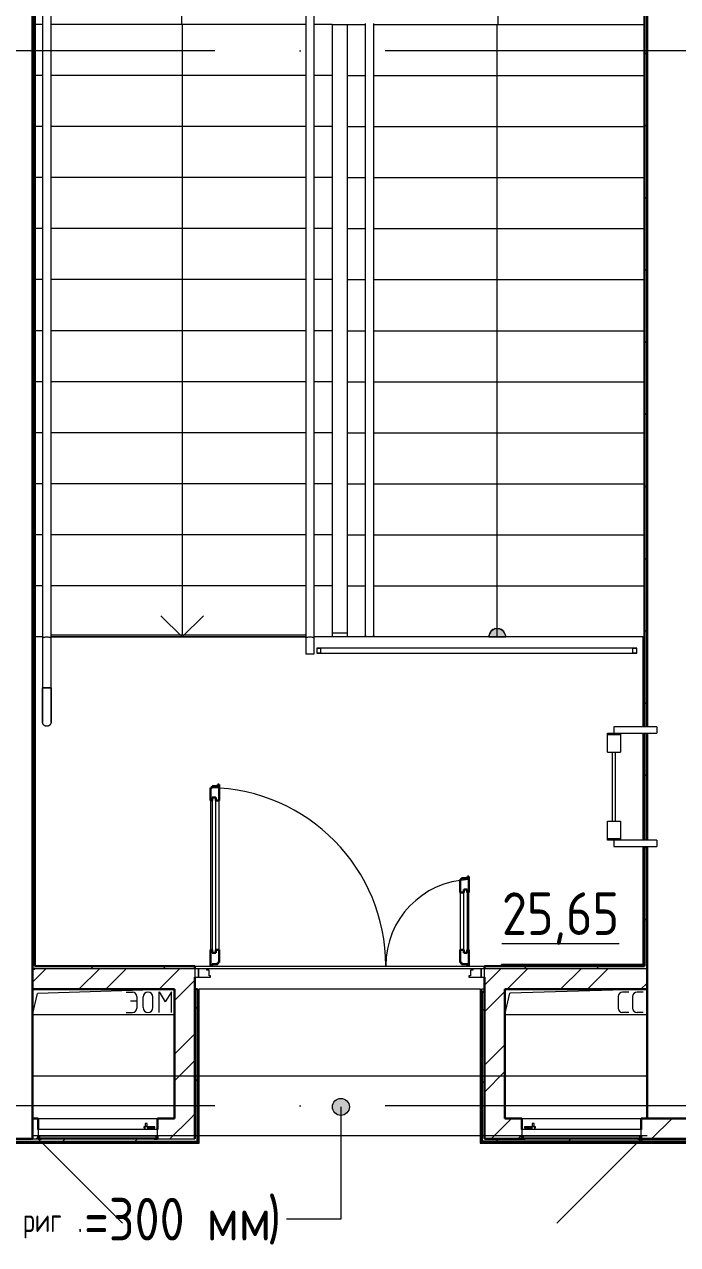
# Model space of a CAD drawing. Header units: millimetres. Extents: x -586848 to 520591, y -385801 to 675781.
# Drawn here: x 287092 to 290927, y 622731 to 629902 of the extents above; entities that cross this region are included whole.
import ezdxf

# ---------------------------------------------------------------- set-up
doc = ezdxf.new("R2010")
doc.units = ezdxf.units.MM
doc.linetypes.add('ADSK_Линия сетки', pattern=[25, 20, -2.5, 0, -2.5])
doc.linetypes.add('ADSK_Сверху', pattern=[450, 300, -150])
for name, color, linetype, lineweight in [('Аннотация', 7, 'Continuous', 18), ('Двери', 252, 'Continuous', 9), ('Лестницы', 252, 'Continuous', 9), ('Линии', 7, 'Continuous', 9), ('Марки помещений', 252, 'Continuous', 20), ('Оборудование', 8, 'Continuous', 18), ('Ограждение', 252, 'Continuous', 9), ('Оси', 252, 'Continuous', 9), ('Перекрытие', 252, 'Continuous', 18), ('Стены внутренние', 7, 'Continuous', 18), ('Стены наружные', 7, 'Continuous', 18), ('Стены штриховка', 7, 'Continuous', 9), ('Стрелки вверх', 7, 'Continuous', 18)]:
    doc.layers.add(name, color=color, linetype=linetype, lineweight=lineweight)
doc.layers.add('Двери открывание', color=7, linetype='Continuous', lineweight=9, true_color=0xc0c0c0)
doc.styles.add('GOST Common_2', font='', dxfattribs={"width": 0.9, "height": 250})
doc.styles.add('GOST Common_3', font='', dxfattribs={"height": 3.5})
doc.styles.get('GOST Common_2').set_extended_font_data('GOST type B')
doc.styles.get('GOST Common_3').set_extended_font_data('GOST 2.304 type A')

# ---------------------------------------------------------------- blocks, each defined once
blk = doc.blocks.new('3 этаж')
at = {"layer": 'Аннотация', "lineweight": 9, "true_color": 0x636466}
h = blk.add_hatch(color=251, dxfattribs=at)
edge = h.paths.add_edge_path()
edge.add_arc((289752.6, -9170.2), 50, 0, 360)
at = {"layer": 'Стрелки вверх', "true_color": 0x636466}
h = blk.add_hatch(color=251, dxfattribs=at)
edge = h.paths.add_edge_path()
edge.add_arc((290670.8, -6408.4), 50, 359.83086, 540.16914)
edge.add_line((290620.8, -6408.6), (290670.8, -6408.4))
edge.add_line((290670.8, -6408.4), (290720.8, -6408.6))
blk.add_hatch(color=251, dxfattribs=at).paths.add_polyline_path([(290719.2, -6408.4), (290720.3, -6401.3), (290708.6, -6375.7), (290684.9, -6360.5), (290656.7, -6360.5), (290633, -6375.7), (290621.3, -6401.3), (290622.3, -6408.4)])
at = {"color": 251, "lineweight": 18, "true_color": 0x636466}
for p, q in [((287940.8, -8628.4), (287970.4, -8503.4)), ((288775.8, -8478.4), (287970.4, -8503.4)), ((288491.8, -8495.7), (288528.3, -8495.7)), ((288554.4, -8521.8), (288554.4, -8589.6)), ((288590.9, -8587), (288590.9, -8524.4)), ((288648.3, -8587), (288648.3, -8524.4)), ((288684.8, -8493.1), (288721.3, -8553.1)), ((288684.8, -8615.7), (288684.8, -8493.1)), ((288757.9, -8493.1), (288721.3, -8553.1)), ((288757.9, -8615.7), (288757.9, -8493.1)), ((290715.8, -8628.4), (290744.7, -8501.3)), ((291550.8, -8478.4), (290744.7, -8501.3)), ((291380.7, -8521.8), (291380.7, -8589.6)), ((291443.3, -8495.7), (291406.8, -8495.7)), ((291465.7, -8521.8), (291465.7, -8589.6)), ((291528.3, -8495.7), (291491.8, -8495.7)), ((288517.9, -8547.9), (288554.4, -8547.9)), ((288775.8, -8628.4), (287940.8, -8628.4)), ((288491.8, -8615.7), (288528.3, -8615.7)), ((291550.8, -8628.4), (290715.8, -8628.4)), ((291443.3, -8615.7), (291406.8, -8615.7)), ((291528.3, -8615.7), (291491.8, -8615.7))]:
    blk.add_line(p, q, dxfattribs=at)
for centre, radius, start, end in [((288528.3, -8521.8), 26.1, 0, 90), ((288619.6, -8524.4), 28.7, 0, 180), ((291406.8, -8521.8), 26.1, 90, 180), ((291491.8, -8521.8), 26.1, 90, 180), ((288528.3, -8589.6), 26.1, 270, 0), ((288619.6, -8587), 28.7, 180, 0), ((291406.8, -8589.6), 26.1, 180, 270), ((291491.8, -8589.6), 26.1, 180, 270)]:
    blk.add_arc(centre, radius, start, end, dxfattribs=at)
at = {"layer": 'Аннотация', "color": 251, "lineweight": 9, "true_color": 0x636466}
for p, q in [((289752.6, -9170.2), (289752.6, -9830.1)), ((289439.8, -9830.1), (289433.5, -9830.1)), ((289752.6, -9830.1), (289439.8, -9830.1))]:
    blk.add_line(p, q, dxfattribs=at)
blk.add_circle((289752.6, -9170.2), 50, dxfattribs=at)
at = {"layer": 'Двери', "color": 251, "lineweight": 30, "true_color": 0x636466}
for p, q in [((288995.8, -7294.4), (288987.8, -7294.4)), ((288987.8, -7294.4), (288987.8, -7370.4)), ((289029.8, -7285.4), (288995.8, -7285.4)), ((288995.8, -7285.4), (288995.8, -7294.4)), ((289037.8, -7276.4), (289029.8, -7276.4)), ((289029.8, -7276.4), (289029.8, -7285.4)), ((289037.8, -7370.4), (289037.8, -7276.4)), ((288996.8, -7370.4), (288987.8, -7370.4)), ((288996.8, -7352.4), (288996.8, -7370.4)), ((289017.8, -7352.4), (288996.8, -7352.4)), ((289017.8, -7370.4), (289017.8, -7352.4)), ((289037.8, -7370.4), (289017.8, -7370.4)), ((290461.8, -7834.4), (290453.8, -7834.4)), ((290453.8, -7834.4), (290453.8, -7910.4)), ((290495.8, -7825.4), (290461.8, -7825.4)), ((290461.8, -7825.4), (290461.8, -7834.4)), ((290503.8, -7816.4), (290495.8, -7816.4)), ((290495.8, -7816.4), (290495.8, -7825.4)), ((290503.8, -7910.4), (290503.8, -7816.4)), ((290453.8, -7910.4), (290473.8, -7910.4)), ((290473.8, -7910.4), (290473.8, -7892.4)), ((290473.8, -7892.4), (290494.8, -7892.4)), ((290494.8, -7892.4), (290494.8, -7910.4)), ((290494.8, -7910.4), (290503.8, -7910.4)), ((288987.8, -8246.4), (288987.8, -8340.4)), ((288996.8, -8246.4), (288987.8, -8246.4)), ((288996.8, -8264.4), (288996.8, -8246.4)), ((289017.8, -8246.4), (289017.8, -8264.4)), ((289037.8, -8246.4), (289017.8, -8246.4)), ((289037.8, -8322.4), (289037.8, -8246.4)), ((290453.8, -8246.4), (290453.8, -8322.4)), ((290453.8, -8246.4), (290473.8, -8246.4)), ((290473.8, -8246.4), (290473.8, -8264.4)), ((290494.8, -8246.4), (290503.8, -8246.4)), ((290494.8, -8264.4), (290494.8, -8246.4)), ((290503.8, -8340.4), (290503.8, -8246.4)), ((289017.8, -8264.4), (288996.8, -8264.4)), ((290473.8, -8264.4), (290494.8, -8264.4)), ((288987.8, -8340.4), (288995.8, -8340.4)), ((288995.8, -8340.4), (288995.8, -8331.4)), ((288995.8, -8331.4), (289029.8, -8331.4)), ((289029.8, -8331.4), (289029.8, -8322.4)), ((289029.8, -8322.4), (289037.8, -8322.4)), ((290453.8, -8322.4), (290461.8, -8322.4)), ((290461.8, -8322.4), (290461.8, -8331.4)), ((290461.8, -8331.4), (290495.8, -8331.4)), ((290495.8, -8331.4), (290495.8, -8340.4)), ((290495.8, -8340.4), (290503.8, -8340.4))]:
    blk.add_line(p, q, dxfattribs=at)
at = {"layer": 'Двери', "color": 251, "true_color": 0x636466}
for p, q in [((288987.8, -7370.4), (288987.8, -8246.4)), ((288996.8, -7352.4), (288996.8, -8264.4)), ((289017.8, -7352.4), (288996.8, -7352.4)), ((289017.8, -8264.4), (289017.8, -7352.4)), ((289037.8, -8246.4), (289037.8, -7370.4)), ((290453.8, -7910.4), (290453.8, -8246.4)), ((290473.8, -8264.4), (290473.8, -7892.4)), ((290473.8, -7892.4), (290494.8, -7892.4)), ((290494.8, -7892.4), (290494.8, -8264.4)), ((290503.8, -8246.4), (290503.8, -7910.4)), ((288996.8, -8264.4), (289017.8, -8264.4)), ((290494.8, -8264.4), (290473.8, -8264.4)), ((288895.8, -8358.4), (288895.8, -8408.4)), ((288915.8, -8358.4), (288895.8, -8358.4)), ((288915.8, -8408.4), (288915.8, -8358.4)), ((288964.8, -8358.4), (288915.8, -8358.4)), ((288915.8, -8358.4), (288915.8, -8408.4)), ((288964.8, -8366.4), (288964.8, -8358.4)), ((288978.8, -8366.4), (288964.8, -8366.4)), ((288978.8, -8400.4), (288978.8, -8366.4)), ((290526.8, -8366.4), (290512.8, -8366.4)), ((290512.8, -8366.4), (290512.8, -8400.4)), ((290526.8, -8358.4), (290526.8, -8366.4)), ((290575.8, -8358.4), (290526.8, -8358.4)), ((290595.8, -8358.4), (290575.8, -8358.4)), ((290575.8, -8358.4), (290575.8, -8408.4)), ((290575.8, -8408.4), (290575.8, -8358.4)), ((290595.8, -8408.4), (290595.8, -8358.4)), ((288895.8, -8408.4), (288915.8, -8408.4)), ((288915.8, -8408.4), (288987.8, -8408.4)), ((288987.8, -8400.4), (288978.8, -8400.4)), ((288987.8, -8408.4), (288987.8, -8400.4)), ((290512.8, -8400.4), (290503.8, -8400.4)), ((290503.8, -8400.4), (290503.8, -8408.4)), ((290503.8, -8408.4), (290575.8, -8408.4)), ((290575.8, -8408.4), (290595.8, -8408.4))]:
    blk.add_line(p, q, dxfattribs=at)
at = {"layer": 'Двери открывание', "color": 251, "true_color": 0x636466}
for centre, radius, start, end in [((288969.8, -8340.4), 1046, 0, 89.01398), ((290521.8, -8340.4), 506, 92.03862, 180)]:
    blk.add_arc(centre, radius, start, end, dxfattribs=at)
at = {"layer": 'Лестницы', "color": 251, "true_color": 0x636466}
for p, q in [((288000.8, -2808.4), (287955.8, -2808.4)), ((288000.8, -2808.4), (287955.8, -2808.4)), ((289545.8, -2808.4), (288050.8, -2808.4)), ((289545.8, -2808.4), (288050.8, -2808.4)), ((289700.8, -2808.4), (289595.8, -2808.4)), ((289700.8, -2808.4), (289595.8, -2808.4)), ((289700.8, -2808.4), (289790.8, -2808.4)), ((289700.8, -2808.4), (289700.8, -3108.4)), ((289790.8, -2808.4), (289895.8, -2808.4)), ((289790.8, -3108.4), (289790.8, -2808.4)), ((289790.8, -2808.4), (289895.8, -2808.4)), ((289945.8, -2808.4), (291535.8, -2808.4)), ((289945.8, -2808.4), (291535.8, -2808.4)), ((288000.8, -3108.4), (287955.8, -3108.4)), ((288000.8, -3108.4), (287955.8, -3108.4)), ((289545.8, -3108.4), (288050.8, -3108.4)), ((289545.8, -3108.4), (288050.8, -3108.4)), ((289700.8, -3108.4), (289595.8, -3108.4)), ((289700.8, -3108.4), (289595.8, -3108.4)), ((289700.8, -3108.4), (289700.8, -3408.4)), ((289790.8, -3408.4), (289790.8, -3108.4)), ((289790.8, -3108.4), (289895.9, -3108.4)), ((289790.8, -3108.4), (289895.9, -3108.4)), ((289945.7, -3108.4), (291535.8, -3108.4)), ((289945.7, -3108.4), (291535.8, -3108.4)), ((288000.8, -3408.4), (287955.8, -3408.4)), ((288000.8, -3408.4), (287955.8, -3408.4)), ((289545.8, -3408.4), (288050.8, -3408.4)), ((289545.8, -3408.4), (288050.8, -3408.4)), ((289700.8, -3408.4), (289595.8, -3408.4)), ((289700.8, -3408.4), (289595.8, -3408.4)), ((289700.8, -3408.4), (289700.8, -3708.4)), ((289790.8, -3708.4), (289790.8, -3408.4)), ((289790.8, -3408.4), (289895.9, -3408.4)), ((289790.8, -3408.4), (289895.9, -3408.4)), ((289945.6, -3408.4), (291535.8, -3408.4)), ((289945.6, -3408.4), (291535.8, -3408.4)), ((288000.8, -3708.4), (287955.8, -3708.4)), ((288000.8, -3708.4), (287955.8, -3708.4)), ((289545.8, -3708.4), (288050.8, -3708.4)), ((289545.8, -3708.4), (288050.8, -3708.4)), ((289700.8, -3708.4), (289595.8, -3708.4)), ((289700.8, -3708.4), (289595.8, -3708.4)), ((289700.8, -3708.4), (289700.8, -4008.4)), ((289790.8, -4008.4), (289790.8, -3708.4)), ((289790.8, -3708.4), (289896, -3708.4)), ((289790.8, -3708.4), (289896, -3708.4)), ((289945.6, -3708.4), (291535.8, -3708.4)), ((289945.6, -3708.4), (291535.8, -3708.4)), ((288000.8, -4008.4), (287955.8, -4008.4)), ((288000.8, -4008.4), (287955.8, -4008.4)), ((289545.8, -4008.4), (288050.8, -4008.4)), ((289545.8, -4008.4), (288050.8, -4008.4)), ((289700.8, -4008.4), (289595.8, -4008.4)), ((289700.8, -4008.4), (289595.8, -4008.4)), ((289700.8, -4008.4), (289700.8, -4308.4)), ((289790.8, -4308.4), (289790.8, -4008.4)), ((289790.8, -4008.4), (289895.8, -4008.4)), ((289790.8, -4008.4), (289895.8, -4008.4)), ((289945.8, -4008.4), (291535.8, -4008.4)), ((289945.8, -4008.4), (291535.8, -4008.4)), ((288000.8, -4308.4), (287955.8, -4308.4)), ((288000.8, -4308.4), (287955.8, -4308.4)), ((289545.8, -4308.4), (288050.8, -4308.4)), ((289545.8, -4308.4), (288050.8, -4308.4)), ((289700.8, -4308.4), (289595.8, -4308.4)), ((289700.8, -4308.4), (289595.8, -4308.4)), ((289700.8, -4308.4), (289700.8, -4608.4)), ((289790.8, -4608.4), (289790.8, -4308.4)), ((289790.8, -4308.4), (289895.8, -4308.4)), ((289790.8, -4308.4), (289895.8, -4308.4)), ((289945.8, -4308.4), (291535.8, -4308.4)), ((289945.8, -4308.4), (291535.8, -4308.4)), ((288000.8, -4608.4), (287955.8, -4608.4)), ((288000.8, -4608.4), (287955.8, -4608.4)), ((289545.8, -4608.4), (288050.8, -4608.4)), ((289545.8, -4608.4), (288050.8, -4608.4)), ((289700.8, -4608.4), (289595.8, -4608.4)), ((289700.8, -4608.4), (289595.8, -4608.4)), ((289700.8, -4608.4), (289700.8, -4908.4)), ((289790.8, -4908.4), (289790.8, -4608.4)), ((289790.8, -4608.4), (289895.8, -4608.4)), ((289790.8, -4608.4), (289895.8, -4608.4)), ((289945.8, -4608.4), (291535.8, -4608.4)), ((289945.8, -4608.4), (291535.8, -4608.4)), ((288000.8, -4908.4), (287955.8, -4908.4)), ((288000.8, -4908.4), (287955.8, -4908.4)), ((289545.8, -4908.4), (288050.8, -4908.4)), ((289545.8, -4908.4), (288050.8, -4908.4)), ((289700.8, -4908.4), (289595.8, -4908.4)), ((289700.8, -4908.4), (289595.8, -4908.4)), ((289700.8, -4908.4), (289700.8, -5208.4)), ((289790.8, -5208.4), (289790.8, -4908.4)), ((289790.8, -4908.4), (289895.8, -4908.4)), ((289790.8, -4908.4), (289895.8, -4908.4)), ((289945.8, -4908.4), (291535.8, -4908.4)), ((289945.8, -4908.4), (291535.8, -4908.4)), ((288000.8, -5208.4), (287955.8, -5208.4)), ((288000.8, -5208.4), (287955.8, -5208.4)), ((289545.8, -5208.4), (288050.8, -5208.4)), ((289545.8, -5208.4), (288050.8, -5208.4)), ((289700.8, -5208.4), (289595.8, -5208.4)), ((289700.8, -5208.4), (289595.8, -5208.4)), ((289700.8, -5208.4), (289700.8, -5508.4)), ((289790.8, -5508.4), (289790.8, -5208.4)), ((289790.8, -5208.4), (289895.8, -5208.4)), ((289790.8, -5208.4), (289895.8, -5208.4)), ((289945.8, -5208.4), (291535.8, -5208.4)), ((289945.8, -5208.4), (291535.8, -5208.4)), ((288001, -5508.4), (287955.8, -5508.4)), ((288001, -5508.4), (287955.8, -5508.4)), ((289545.8, -5508.4), (288050.6, -5508.4)), ((289545.8, -5508.4), (288050.6, -5508.4)), ((289700.8, -5508.4), (289595.8, -5508.4)), ((289700.8, -5508.4), (289595.8, -5508.4)), ((289700.8, -5508.4), (289700.8, -5808.4)), ((289790.8, -5808.4), (289790.8, -5508.4)), ((289790.8, -5508.4), (289895.8, -5508.4)), ((289790.8, -5508.4), (289895.8, -5508.4)), ((289945.8, -5508.4), (291535.8, -5508.4)), ((289945.8, -5508.4), (291535.8, -5508.4)), ((288000.9, -5808.4), (287955.8, -5808.4)), ((288000.9, -5808.4), (287955.8, -5808.4)), ((289545.8, -5808.4), (288050.6, -5808.4)), ((289545.8, -5808.4), (288050.6, -5808.4)), ((289700.8, -5808.4), (289595.8, -5808.4)), ((289700.8, -5808.4), (289595.8, -5808.4)), ((289700.8, -5808.4), (289700.8, -6108.4)), ((289790.8, -6108.4), (289790.8, -5808.4)), ((289790.8, -5808.4), (289895.8, -5808.4)), ((289790.8, -5808.4), (289895.8, -5808.4)), ((289945.8, -5808.4), (291535.8, -5808.4)), ((289945.8, -5808.4), (291535.8, -5808.4)), ((288000.8, -6108.4), (287955.8, -6108.4)), ((288000.8, -6108.4), (287955.8, -6108.4)), ((289545.8, -6108.4), (288050.7, -6108.4)), ((289545.8, -6108.4), (288050.7, -6108.4)), ((289700.8, -6108.4), (289595.8, -6108.4)), ((289700.8, -6108.4), (289595.8, -6108.4)), ((289700.8, -6108.4), (289700.8, -6408.4)), ((289790.8, -6408.4), (289790.8, -6108.4)), ((289790.8, -6108.4), (289895.8, -6108.4)), ((289790.8, -6108.4), (289895.8, -6108.4)), ((289945.8, -6108.4), (291535.8, -6108.4)), ((289945.8, -6108.4), (291535.8, -6108.4)), ((288000.6, -6408.4), (287955.8, -6408.4)), ((288000.6, -6408.4), (287955.8, -6408.4)), ((289545.8, -6408.4), (288050.8, -6408.4)), ((289545.8, -6408.4), (288050.8, -6408.4)), ((289700.8, -6408.4), (289595.8, -6408.4)), ((289700.8, -6408.4), (289595.8, -6408.4)), ((291525.8, -6408.4), (289700.8, -6408.4))]:
    blk.add_line(p, q, dxfattribs=at)
at = {"layer": 'Линии', "color": 251, "linetype": 'ADSK_Сверху', "ltscale": 200, "true_color": 0x636466}
for p, q in [((287940.8, -8988.4), (291550.8, -8988.4)), ((287940.8, -9338.4), (291550.8, -9338.4))]:
    blk.add_line(p, q, dxfattribs=at)
at = {"layer": 'Оборудование', "color": 251, "true_color": 0x636466}
for p, q in [((291608.5, -6936.2), (291355.8, -6936.2)), ((291355.8, -6936.2), (291355.8, -6974.3)), ((291608.5, -6936.2), (291608.5, -6974.3)), ((291317.7, -6984.3), (291317.7, -6974.3)), ((291317.7, -6974.3), (291393.9, -6974.3)), ((291317.7, -7085.9), (291317.7, -6984.3)), ((291393.9, -6984.3), (291317.7, -6984.3)), ((291393.9, -6974.3), (291608.5, -6974.3)), ((291393.9, -6974.3), (291393.9, -6984.3)), ((291393.9, -6984.3), (291393.9, -7085.9)), ((291317.7, -7085.9), (291393.9, -7085.9)), ((291345.8, -7085.9), (291345.8, -7490.9)), ((291365.8, -7490.9), (291365.8, -7085.9)), ((291317.7, -7592.5), (291317.7, -7490.9)), ((291317.7, -7490.9), (291393.9, -7490.9)), ((291393.9, -7490.9), (291393.9, -7592.5)), ((291317.7, -7602.5), (291317.7, -7592.5)), ((291317.7, -7592.5), (291393.9, -7592.5)), ((291393.9, -7592.5), (291393.9, -7602.5)), ((291393.9, -7602.5), (291317.7, -7602.5)), ((291355.8, -7602.5), (291355.8, -7640.6)), ((291355.8, -7640.6), (291608.5, -7640.6)), ((291608.5, -7602.5), (291393.9, -7602.5)), ((291608.5, -7602.5), (291608.5, -7640.6)), ((287975.8, -9303.4), (287975.8, -9339.8)), ((288675.8, -9303.4), (287975.8, -9303.4)), ((288604.5, -9288.1), (288596.2, -9288.1)), ((288596.2, -9288.1), (288596.2, -9293.1)), ((288596.2, -9293.1), (288604.5, -9293.1)), ((288599.6, -9287.5), (288599.6, -9303.4)), ((288618.9, -9287.5), (288599.6, -9287.5)), ((288603.2, -9285.6), (288601.2, -9287.5)), ((288603.2, -9268.1), (288603.2, -9285.6)), ((288615.4, -9268.1), (288603.2, -9268.1)), ((288615.4, -9285.6), (288603.2, -9285.6)), ((288659.9, -9288.1), (288614.1, -9288.1)), ((288614.1, -9293.1), (288659.9, -9293.1)), ((288615.4, -9285.6), (288615.4, -9268.1)), ((288617.3, -9287.5), (288615.4, -9285.6)), ((288618.9, -9303.4), (288618.9, -9287.5)), ((288659.9, -9293.1), (288659.9, -9288.1)), ((288675.8, -9339.8), (288675.8, -9303.4)), ((290815.8, -9303.4), (290815.8, -9339.8)), ((291515.8, -9303.4), (290815.8, -9303.4)), ((290831.6, -9288.1), (290831.6, -9293.1)), ((290877.5, -9288.1), (290831.6, -9288.1)), ((290831.6, -9293.1), (290877.5, -9293.1)), ((290872.6, -9287.5), (290872.6, -9303.4)), ((290891.9, -9287.5), (290872.6, -9287.5)), ((290876.2, -9285.6), (290874.2, -9287.5)), ((290876.2, -9268.1), (290876.2, -9285.6)), ((290888.4, -9268.1), (290876.2, -9268.1)), ((290888.4, -9285.6), (290876.2, -9285.6)), ((290895.4, -9288.1), (290887.1, -9288.1)), ((290887.1, -9293.1), (290895.4, -9293.1)), ((290888.4, -9285.6), (290888.4, -9268.1)), ((290890.3, -9287.5), (290888.4, -9285.6)), ((290891.9, -9303.4), (290891.9, -9287.5)), ((290895.4, -9293.1), (290895.4, -9288.1)), ((291515.8, -9339.8), (291515.8, -9303.4)), ((287975.8, -9358.4), (288470.8, -9853.4)), ((287976.7, -9340.7), (288674.9, -9340.7)), ((287982.8, -9340.7), (287982.8, -9350.5)), ((287983.7, -9351.4), (288667.8, -9351.4)), ((287994.8, -9353), (287994.8, -9358.4)), ((287994.8, -9358.4), (288656.8, -9358.4)), ((288656.8, -9358.4), (288656.8, -9353)), ((288668.8, -9350.5), (288668.8, -9340.7)), ((290816.7, -9340.7), (291514.9, -9340.7)), ((290822.8, -9340.7), (290822.8, -9350.5)), ((290823.7, -9351.4), (291507.8, -9351.4)), ((290834.8, -9353), (290834.8, -9358.4)), ((290834.8, -9358.4), (291496.8, -9358.4)), ((291515.8, -9358.4), (291020.8, -9853.4)), ((291496.8, -9358.4), (291496.8, -9353)), ((291508.8, -9350.5), (291508.8, -9340.7))]:
    blk.add_line(p, q, dxfattribs=at)
for points, knots in [([(287975.8, -9339.8), (287975.8, -9339.9), (287975.8, -9340.1), (287975.9, -9340.3), (287976, -9340.5), (287976.2, -9340.6), (287976.3, -9340.7), (287976.5, -9340.7), (287976.6, -9340.7), (287976.7, -9340.7)], [-1, -1, -1, -1, -0.833333, -0.666667, -0.5, -0.333333, -0.25, -0.166667, 0, 0, 0, 0]), ([(287982.8, -9350.5), (287982.8, -9350.6), (287982.8, -9350.7), (287982.9, -9351), (287983, -9351.1), (287983.1, -9351.2), (287983.3, -9351.3), (287983.4, -9351.4), (287983.5, -9351.4), (287983.7, -9351.4), (287983.7, -9351.4)], [-1, -1, -1, -1, -0.833333, -0.666667, -0.541667, -0.416667, -0.333333, -0.25, -0.166667, 0, 0, 0, 0]), ([(287993.2, -9351.4), (287993.4, -9351.4), (287993.6, -9351.5), (287993.8, -9351.6), (287994, -9351.6), (287994.2, -9351.8), (287994.3, -9351.9), (287994.5, -9352), (287994.6, -9352.2), (287994.7, -9352.4), (287994.8, -9352.6), (287994.8, -9352.8), (287994.8, -9353)], [-1, -1, -1, -1, -0.833333, -0.75, -0.666667, -0.583333, -0.5, -0.416667, -0.333333, -0.25, -0.166667, 0, 0, 0, 0]), ([(288656.8, -9353), (288656.8, -9352.8), (288656.8, -9352.6), (288656.9, -9352.4), (288657, -9352.2), (288657.1, -9352), (288657.2, -9351.9), (288657.4, -9351.8), (288657.5, -9351.6), (288657.7, -9351.6), (288658, -9351.5), (288658.2, -9351.4), (288658.3, -9351.4)], [0, 0, 0, 0, 0.166667, 0.25, 0.333333, 0.416667, 0.5, 0.583333, 0.666667, 0.75, 0.833333, 1, 1, 1, 1]), ([(288667.8, -9351.4), (288667.9, -9351.4), (288668, -9351.4), (288668.2, -9351.4), (288668.3, -9351.3), (288668.4, -9351.2), (288668.5, -9351.1), (288668.7, -9351), (288668.8, -9350.7), (288668.8, -9350.6), (288668.8, -9350.5)], [0, 0, 0, 0, 0.166667, 0.25, 0.333333, 0.416667, 0.541667, 0.666667, 0.833333, 1, 1, 1, 1]), ([(288674.9, -9340.7), (288674.9, -9340.7), (288675.1, -9340.7), (288675.2, -9340.7), (288675.4, -9340.6), (288675.5, -9340.5), (288675.7, -9340.3), (288675.8, -9340.1), (288675.8, -9339.9), (288675.8, -9339.8)], [0, 0, 0, 0, 0.166667, 0.25, 0.333333, 0.5, 0.666667, 0.833333, 1, 1, 1, 1]), ([(290815.8, -9339.8), (290815.8, -9339.9), (290815.8, -9340.1), (290815.9, -9340.3), (290816, -9340.4), (290816.1, -9340.6), (290816.3, -9340.7), (290816.5, -9340.7), (290816.6, -9340.7), (290816.7, -9340.7)], [0, 0, 0, 0, 0.166667, 0.333333, 0.458333, 0.583333, 0.708333, 0.833333, 1, 1, 1, 1]), ([(290822.8, -9350.5), (290822.8, -9350.6), (290822.8, -9350.7), (290822.9, -9351), (290823, -9351.1), (290823.1, -9351.2), (290823.3, -9351.3), (290823.4, -9351.4), (290823.5, -9351.4), (290823.6, -9351.4), (290823.7, -9351.4)], [0, 0, 0, 0, 0.166667, 0.333333, 0.458333, 0.583333, 0.666667, 0.75, 0.833333, 1, 1, 1, 1]), ([(290833.2, -9351.4), (290833.4, -9351.4), (290833.6, -9351.5), (290833.8, -9351.6), (290834, -9351.6), (290834.2, -9351.8), (290834.3, -9351.9), (290834.5, -9352), (290834.6, -9352.2), (290834.7, -9352.4), (290834.8, -9352.6), (290834.8, -9352.8), (290834.8, -9353)], [0, 0, 0, 0, 0.166667, 0.25, 0.333333, 0.416667, 0.5, 0.583333, 0.666667, 0.75, 0.833333, 1, 1, 1, 1]), ([(291496.8, -9353), (291496.8, -9352.8), (291496.8, -9352.6), (291496.9, -9352.4), (291497, -9352.2), (291497.1, -9352), (291497.2, -9351.9), (291497.4, -9351.8), (291497.5, -9351.6), (291497.7, -9351.6), (291498, -9351.5), (291498.2, -9351.4), (291498.3, -9351.4)], [-1, -1, -1, -1, -0.833333, -0.75, -0.666667, -0.583333, -0.5, -0.416667, -0.333333, -0.25, -0.166667, 0, 0, 0, 0]), ([(291507.8, -9351.4), (291507.9, -9351.4), (291508, -9351.4), (291508.2, -9351.4), (291508.3, -9351.3), (291508.4, -9351.2), (291508.5, -9351.1), (291508.7, -9351), (291508.8, -9350.7), (291508.8, -9350.6), (291508.8, -9350.5)], [-1, -1, -1, -1, -0.833333, -0.75, -0.666667, -0.583333, -0.458333, -0.333333, -0.166667, 0, 0, 0, 0]), ([(291514.9, -9340.7), (291514.9, -9340.7), (291515.1, -9340.7), (291515.3, -9340.7), (291515.4, -9340.6), (291515.6, -9340.4), (291515.7, -9340.3), (291515.8, -9340.1), (291515.8, -9339.9), (291515.8, -9339.8)], [-1, -1, -1, -1, -0.833333, -0.75, -0.583333, -0.458333, -0.333333, -0.166667, 0, 0, 0, 0])]:
    blk.add_open_spline(points, degree=3, knots=knots, dxfattribs=at)
at = {"layer": 'Ограждение', "color": 251, "true_color": 0x636466}
for p, q in [((288000.8, -2514.3), (288000.8, -6414.3)), ((288050.8, -6414.3), (288050.8, -2514.3)), ((289545.8, -2688.4), (289545.8, -6414.3)), ((289595.8, -6414.3), (289595.8, -2688.4)), ((289895.8, -2802.5), (289895.8, -6402.5)), ((289945.8, -6402.5), (289945.8, -2802.5)), ((288000.8, -6414.3), (288000.8, -6708.4)), ((288050.8, -6708.4), (288050.8, -6414.3)), ((289545.8, -6414.3), (289545.8, -6508.4)), ((289595.8, -6508.4), (289595.8, -6414.3)), ((289700.8, -6383.4), (289790.8, -6383.4)), ((289895.8, -6402.5), (289895.8, -6408.4)), ((289945.8, -6408.4), (289945.8, -6402.5)), ((291525.8, -6408.4), (291535.8, -6408.4)), ((291525.8, -6408.4), (291525.8, -6936.4)), ((289545.8, -6508.4), (289595.8, -6508.4)), ((291490.8, -6473.4), (289610.8, -6473.4)), ((289610.8, -6473.4), (289610.8, -6475.5)), ((289610.8, -6501.4), (289610.8, -6503.4)), ((289610.8, -6503.4), (291490.8, -6503.4)), ((291490.8, -6475.5), (291490.8, -6473.4)), ((291490.8, -6503.4), (291490.8, -6501.4)), ((288000.8, -6708.4), (288050.8, -6708.4)), ((288000.8, -6708.4), (288000.8, -6716.4)), ((288000.8, -6710.6), (288000.8, -6708.4)), ((288025.8, -6708.4), (288000.8, -6708.4)), ((288000.8, -6718.6), (288000.8, -6710.6)), ((288000.8, -6716.4), (288000.8, -6724.4)), ((288000.8, -6726.6), (288000.8, -6718.6)), ((288000.8, -6724.4), (288000.8, -6732.4)), ((288000.8, -6734.5), (288000.8, -6726.6)), ((288000.8, -6732.4), (288000.8, -6740.3)), ((288000.8, -6742.4), (288000.8, -6734.5)), ((288000.8, -6740.3), (288000.8, -6748.2)), ((288050.8, -6708.4), (288025.8, -6708.4)), ((288050.8, -6708.4), (288050.8, -6716.4)), ((288050.8, -6710.6), (288050.8, -6708.4)), ((288050.8, -6718.6), (288050.8, -6710.6)), ((288050.8, -6716.4), (288050.8, -6724.4)), ((288050.8, -6726.6), (288050.8, -6718.6)), ((288050.8, -6724.4), (288050.8, -6732.4)), ((288050.8, -6734.5), (288050.8, -6726.6)), ((288050.8, -6732.4), (288050.8, -6740.3)), ((288050.8, -6742.4), (288050.8, -6734.5)), ((288050.8, -6740.3), (288050.8, -6748.2)), ((288000.8, -6750.3), (288000.8, -6742.4)), ((288000.8, -6748.2), (288000.8, -6756)), ((288000.8, -6758.1), (288000.8, -6750.3)), ((288000.8, -6756), (288000.8, -6763.7)), ((288000.8, -6765.8), (288000.8, -6758.1)), ((288000.8, -6763.7), (288000.8, -6771.4)), ((288000.8, -6773.4), (288000.8, -6765.8)), ((288000.8, -6771.4), (288000.8, -6778.9)), ((288000.8, -6780.9), (288000.8, -6773.4)), ((288000.8, -6778.9), (288000.8, -6786.3)), ((288000.8, -6788.3), (288000.8, -6780.9)), ((288000.8, -6786.3), (288000.8, -6793.6)), ((288000.8, -6795.6), (288000.8, -6788.3)), ((288000.8, -6793.6), (288000.8, -6800.8)), ((288000.8, -6802.7), (288000.8, -6795.6)), ((288000.8, -6800.8), (288000.8, -6807.8)), ((288000.8, -6809.7), (288000.8, -6802.7)), ((288000.8, -6807.8), (288000.8, -6814.7)), ((288000.8, -6816.5), (288000.8, -6809.7)), ((288050.8, -6750.3), (288050.8, -6742.4)), ((288050.8, -6748.2), (288050.8, -6756)), ((288050.8, -6758.1), (288050.8, -6750.3)), ((288050.8, -6756), (288050.8, -6763.7)), ((288050.8, -6765.8), (288050.8, -6758.1)), ((288050.8, -6763.7), (288050.8, -6771.4)), ((288050.8, -6773.4), (288050.8, -6765.8)), ((288050.8, -6771.4), (288050.8, -6778.9)), ((288050.8, -6780.9), (288050.8, -6773.4)), ((288050.8, -6778.9), (288050.8, -6786.3)), ((288050.8, -6788.3), (288050.8, -6780.9)), ((288050.8, -6786.3), (288050.8, -6793.6)), ((288050.8, -6795.6), (288050.8, -6788.3)), ((288050.8, -6793.6), (288050.8, -6800.8)), ((288050.8, -6802.7), (288050.8, -6795.6)), ((288050.8, -6800.8), (288050.8, -6807.8)), ((288050.8, -6809.7), (288050.8, -6802.7)), ((288050.8, -6807.8), (288050.8, -6814.7)), ((288050.8, -6816.5), (288050.8, -6809.7)), ((288000.8, -6814.7), (288000.8, -6821.4)), ((288000.8, -6823.1), (288000.8, -6816.5)), ((288000.8, -6821.4), (288000.8, -6827.9)), ((288000.8, -6829.6), (288000.8, -6823.1)), ((288000.8, -6827.9), (288000.8, -6834.2)), ((288000.8, -6835.9), (288000.8, -6829.6)), ((288000.8, -6834.2), (288000.8, -6840.3)), ((288000.8, -6841.9), (288000.8, -6835.9)), ((288000.8, -6840.3), (288000.8, -6846.2)), ((288000.8, -6847.8), (288000.8, -6841.9)), ((288000.8, -6846.2), (288000.8, -6851.9)), ((288000.8, -6853.4), (288000.8, -6847.8)), ((288000.8, -6851.9), (288000.8, -6857.4)), ((288000.8, -6858.8), (288000.8, -6853.4)), ((288000.8, -6857.4), (288000.8, -6862.6)), ((288000.8, -6864), (288000.8, -6858.8)), ((288000.8, -6862.6), (288000.8, -6867.6)), ((288000.8, -6868.9), (288000.8, -6864)), ((288000.8, -6867.6), (288000.8, -6872.3)), ((288000.8, -6873.5), (288000.8, -6868.9)), ((288000.8, -6872.3), (288000.8, -6876.7)), ((288000.8, -6877.9), (288000.8, -6873.5)), ((288000.8, -6876.7), (288000.8, -6880.9)), ((288000.8, -6882), (288000.8, -6877.9)), ((288000.8, -6880.9), (288000.8, -6884.8)), ((288000.8, -6885.8), (288000.8, -6882)), ((288050.8, -6814.7), (288050.8, -6821.4)), ((288050.8, -6823.1), (288050.8, -6816.5)), ((288050.8, -6821.4), (288050.8, -6827.9)), ((288050.8, -6829.6), (288050.8, -6823.1)), ((288050.8, -6827.9), (288050.8, -6834.2)), ((288050.8, -6835.9), (288050.8, -6829.6)), ((288050.8, -6834.2), (288050.8, -6840.3)), ((288050.8, -6841.9), (288050.8, -6835.9)), ((288050.8, -6840.3), (288050.8, -6846.2)), ((288050.8, -6847.8), (288050.8, -6841.9)), ((288050.8, -6846.2), (288050.8, -6851.9)), ((288050.8, -6853.4), (288050.8, -6847.8)), ((288050.8, -6851.9), (288050.8, -6857.4)), ((288050.8, -6858.8), (288050.8, -6853.4)), ((288050.8, -6857.4), (288050.8, -6862.6)), ((288050.8, -6864), (288050.8, -6858.8)), ((288050.8, -6862.6), (288050.8, -6867.6)), ((288050.8, -6868.9), (288050.8, -6864)), ((288050.8, -6867.6), (288050.8, -6872.3)), ((288050.8, -6873.5), (288050.8, -6868.9)), ((288050.8, -6872.3), (288050.8, -6876.7)), ((288050.8, -6877.9), (288050.8, -6873.5)), ((288050.8, -6876.7), (288050.8, -6880.9)), ((288050.8, -6882), (288050.8, -6877.9)), ((288050.8, -6880.9), (288050.8, -6884.8)), ((288050.8, -6885.8), (288050.8, -6882)), ((288000.8, -6884.8), (288000.8, -6888.5)), ((288000.8, -6889.4), (288000.8, -6885.8)), ((288000.8, -6888.5), (288000.8, -6891.8)), ((288000.8, -6892.7), (288000.8, -6889.4)), ((288000.8, -6891.8), (288000.8, -6894.9)), ((288000.8, -6895.6), (288000.8, -6892.7)), ((288000.8, -6894.9), (288000.8, -6897.6)), ((288000.8, -6898.3), (288000.8, -6895.6)), ((288000.8, -6897.6), (288000.8, -6900)), ((288000.8, -6900.7), (288000.8, -6898.3)), ((288000.8, -6900), (288000.8, -6902.2)), ((288000.8, -6902.7), (288000.8, -6900.7)), ((288000.8, -6902.2), (288000.8, -6904)), ((288000.8, -6904.5), (288000.8, -6902.7)), ((288000.8, -6904), (288000.8, -6905.5)), ((288000.8, -6905.9), (288000.8, -6904.5)), ((288000.8, -6905.5), (288000.8, -6906.7)), ((288000.8, -6907), (288000.8, -6905.9)), ((288000.8, -6906.7), (288000.8, -6907.6)), ((288000.8, -6907.8), (288000.8, -6907)), ((288000.8, -6907.6), (288000.8, -6908.2)), ((288000.8, -6908.3), (288000.8, -6907.8)), ((288000.8, -6908.2), (288000.8, -6908.4)), ((288000.8, -6908.4), (288000.8, -6908.3)), ((288000.8, -6908.7), (288000.8, -6908.4)), ((288000.8, -6908.4), (288000.8, -6908.4)), ((288000.8, -6909.7), (288000.8, -6908.7)), ((288000.9, -6910.7), (288000.8, -6909.7)), ((288001, -6911.7), (288000.9, -6910.7)), ((288001.1, -6912.7), (288001, -6911.7)), ((288001.3, -6913.7), (288001.1, -6912.7)), ((288001.6, -6914.6), (288001.3, -6913.7)), ((288001.8, -6915.6), (288001.6, -6914.6)), ((288002.1, -6916.6), (288001.8, -6915.6)), ((288002.5, -6917.5), (288002.1, -6916.6)), ((288002.9, -6918.4), (288002.5, -6917.5)), ((288003.3, -6919.3), (288002.9, -6918.4)), ((288003.7, -6920.2), (288003.3, -6919.3)), ((288004.2, -6921.1), (288003.7, -6920.2)), ((288004.7, -6922), (288004.2, -6921.1)), ((288005.3, -6922.8), (288004.7, -6922)), ((288005.9, -6923.6), (288005.3, -6922.8)), ((288006.5, -6924.4), (288005.9, -6923.6)), ((288007.2, -6925.1), (288006.5, -6924.4)), ((288007.8, -6925.9), (288007.2, -6925.1)), ((288008.6, -6926.6), (288007.8, -6925.9)), ((288009.3, -6927.2), (288008.6, -6926.6)), ((288010.1, -6927.9), (288009.3, -6927.2)), ((288010.8, -6928.5), (288010.1, -6927.9)), ((288011.7, -6929.1), (288010.8, -6928.5)), ((288012.5, -6929.6), (288011.7, -6929.1)), ((288013.4, -6930.1), (288012.5, -6929.6)), ((288014.2, -6930.6), (288013.4, -6930.1)), ((288015.1, -6931.1), (288014.2, -6930.6)), ((288016, -6931.5), (288015.1, -6931.1)), ((288017, -6931.8), (288016, -6931.5)), ((288017.9, -6932.2), (288017, -6931.8)), ((288018.9, -6932.5), (288017.9, -6932.2)), ((288019.8, -6932.7), (288018.9, -6932.5)), ((288020.8, -6932.9), (288019.8, -6932.7)), ((288021.8, -6933.1), (288020.8, -6932.9)), ((288022.8, -6933.3), (288021.8, -6933.1)), ((288023.8, -6933.4), (288022.8, -6933.3)), ((288024.8, -6933.4), (288023.8, -6933.4)), ((288025.8, -6933.4), (288024.8, -6933.4)), ((288026, -6933.4), (288025.8, -6933.4)), ((288027, -6933.4), (288026, -6933.4)), ((288028, -6933.3), (288027, -6933.4)), ((288029, -6933.2), (288028, -6933.3)), ((288030, -6933.1), (288029, -6933.2)), ((288031, -6932.9), (288030, -6933.1)), ((288032, -6932.7), (288031, -6932.9)), ((288032.9, -6932.4), (288032, -6932.7)), ((288033.9, -6932.1), (288032.9, -6932.4)), ((288034.8, -6931.7), (288033.9, -6932.1)), ((288035.8, -6931.4), (288034.8, -6931.7)), ((288036.7, -6930.9), (288035.8, -6931.4)), ((288037.6, -6930.5), (288036.7, -6930.9)), ((288038.4, -6930), (288037.6, -6930.5)), ((288039.3, -6929.5), (288038.4, -6930)), ((288040.1, -6928.9), (288039.3, -6929.5)), ((288040.9, -6928.3), (288040.1, -6928.9)), ((288041.7, -6927.7), (288040.9, -6928.3)), ((288042.5, -6927.1), (288041.7, -6927.7)), ((288043.2, -6926.4), (288042.5, -6927.1)), ((288043.9, -6925.7), (288043.2, -6926.4)), ((288044.6, -6924.9), (288043.9, -6925.7)), ((288045.2, -6924.2), (288044.6, -6924.9)), ((288045.8, -6923.4), (288045.2, -6924.2)), ((288046.4, -6922.6), (288045.8, -6923.4)), ((288047, -6921.7), (288046.4, -6922.6)), ((288047.5, -6920.9), (288047, -6921.7)), ((288048, -6920), (288047.5, -6920.9)), ((288048.4, -6919.1), (288048, -6920)), ((288048.8, -6918.2), (288048.4, -6919.1)), ((288049.2, -6917.3), (288048.8, -6918.2)), ((288049.5, -6916.3), (288049.2, -6917.3)), ((288049.8, -6915.4), (288049.5, -6916.3)), ((288050.1, -6914.4), (288049.8, -6915.4)), ((288050.3, -6913.4), (288050.1, -6914.4)), ((288050.5, -6912.4), (288050.3, -6913.4)), ((288050.6, -6911.4), (288050.5, -6912.4)), ((288050.7, -6910.4), (288050.6, -6911.4)), ((288050.8, -6909.4), (288050.7, -6910.4)), ((288050.8, -6884.8), (288050.8, -6888.5)), ((288050.8, -6889.4), (288050.8, -6885.8)), ((288050.8, -6888.5), (288050.8, -6891.8)), ((288050.8, -6892.7), (288050.8, -6889.4)), ((288050.8, -6891.8), (288050.8, -6894.9)), ((288050.8, -6895.6), (288050.8, -6892.7)), ((288050.8, -6894.9), (288050.8, -6897.6)), ((288050.8, -6898.3), (288050.8, -6895.6)), ((288050.8, -6897.6), (288050.8, -6900)), ((288050.8, -6900.7), (288050.8, -6898.3)), ((288050.8, -6900), (288050.8, -6902.2)), ((288050.8, -6902.7), (288050.8, -6900.7)), ((288050.8, -6902.2), (288050.8, -6904)), ((288050.8, -6904.5), (288050.8, -6902.7)), ((288050.8, -6904), (288050.8, -6905.5)), ((288050.8, -6905.9), (288050.8, -6904.5)), ((288050.8, -6905.5), (288050.8, -6906.7)), ((288050.8, -6907), (288050.8, -6905.9)), ((288050.8, -6906.7), (288050.8, -6907.6)), ((288050.8, -6907.8), (288050.8, -6907)), ((288050.8, -6907.6), (288050.8, -6908.2)), ((288050.8, -6908.3), (288050.8, -6907.8)), ((288050.8, -6908.2), (288050.8, -6908.4)), ((288050.8, -6908.4), (288050.8, -6908.3)), ((288050.8, -6908.4), (288050.8, -6909.4)), ((288050.8, -6908.4), (288050.8, -6908.4)), ((291525.8, -6974.3), (291525.8, -7602.7)), ((291525.8, -7640.6), (291525.8, -8333.4)), ((290695.8, -8343.4), (290695.8, -8333.4)), ((291525.8, -8333.4), (290695.8, -8333.4)), ((291525.8, -8333.4), (291535.8, -8343.4)), ((288910.8, -8478.4), (288920.8, -8478.4)), ((288920.8, -9383.4), (288920.8, -8478.4)), ((290570.8, -8478.4), (290580.8, -8478.4)), ((290570.8, -8478.4), (290570.8, -9383.4)), ((290580.8, -8493.4), (290580.8, -8478.4)), ((286550.8, -9383.4), (288920.8, -9383.4)), ((288920.8, -9383.4), (288915.8, -9378.4)), ((290570.8, -9383.4), (290575.8, -9378.4)), ((290570.8, -9383.4), (292712.2, -9383.4))]:
    blk.add_line(p, q, dxfattribs=at)
at = {"layer": 'Ограждение', "color": 251, "lineweight": 18, "true_color": 0x636466}
for p, q in [((289610.8, -6475.9), (289610.8, -6500.9)), ((289635.8, -6475.9), (289610.8, -6475.9)), ((289610.8, -6500.9), (289635.8, -6500.9)), ((289635.8, -6500.9), (289635.8, -6475.9)), ((291465.8, -6475.9), (291465.8, -6500.9)), ((291490.8, -6475.9), (291465.8, -6475.9)), ((291465.8, -6500.9), (291490.8, -6500.9)), ((291490.8, -6500.9), (291490.8, -6475.9))]:
    blk.add_line(p, q, dxfattribs=at)
at = {"layer": 'Ограждение', "color": 251, "linetype": 'Continuous', "true_color": 0x636466}
for p, q in [((291525.8, -6523.7), (291535.8, -6523.7)), ((291525.8, -7123.7), (291535.8, -7123.7)), ((291525.8, -7723.7), (291535.8, -7723.7)), ((291281.8, -8343.4), (291281.8, -8333.4)), ((291525.8, -8323.7), (291535.8, -8323.7))]:
    blk.add_line(p, q, dxfattribs=at)
at = {"layer": 'Ограждение', "color": 251, "true_color": 0x636466}
for points in [[(288000.8, -6414.3), (288000.8, -6413.8), (288001.4, -6412.8), (288003.9, -6411.4), (288007.9, -6410.1), (288014.9, -6408.9), (288025.8, -6408.2), (288036.7, -6408.9), (288043.7, -6410.1), (288047.7, -6411.4), (288050.2, -6412.8), (288050.8, -6413.8), (288050.8, -6414.3)], [(289545.8, -6414.3), (289545.8, -6413.8), (289546.4, -6412.8), (289548.9, -6411.4), (289552.9, -6410.1), (289559.9, -6408.9), (289570.8, -6408.2), (289581.7, -6408.9), (289588.7, -6410.1), (289592.7, -6411.4), (289595.2, -6412.8), (289595.8, -6413.8), (289595.8, -6414.3)], [(289945.8, -6402.5), (289945.8, -6403.1), (289945.2, -6404.1), (289942.7, -6405.5), (289938.7, -6406.8), (289931.7, -6408), (289920.8, -6408.7), (289909.9, -6408), (289902.9, -6406.8), (289898.9, -6405.5), (289896.4, -6404.1), (289895.8, -6403.1), (289895.8, -6402.5)]]:
    blk.add_open_spline(points, degree=3, knots=[0, 0, 0, 0, 0.083333, 0.166667, 0.25, 0.333333, 0.5, 0.666667, 0.75, 0.833333, 0.916667, 1, 1, 1, 1], dxfattribs=at)
at = {"layer": 'Оси', "color": 251, "linetype": 'ADSK_Линия сетки', "ltscale": 200, "true_color": 0x636466}
for p, q in [((314013.1, -2963.4), (237073.5, -2963.4)), ((314013.1, -9163.4), (237073.5, -9163.4))]:
    blk.add_line(p, q, dxfattribs=at)
at = {"layer": 'Перекрытие', "color": 251, "true_color": 0x636466}
for p, q in [((289700.8, -2808.4), (289895.8, -2808.4)), ((289945.8, -2808.4), (291535.8, -2808.4)), ((289545.8, -6398.4), (288050.8, -6398.4)), ((288050.8, -6408.4), (289545.8, -6408.4)), ((288775.8, -8628.4), (287940.8, -8628.4)), ((291550.8, -8628.4), (290715.8, -8628.4))]:
    blk.add_line(p, q, dxfattribs=at)
at = {"layer": 'Стены внутренние', "color": 251, "lineweight": 30, "true_color": 0x636466}
for p, q in [((291550.8, -6974.3), (291550.8, -7602.7)), ((287940.8, -9358.4), (287940.8, -8478.4)), ((291550.8, -8478.4), (291550.8, -9238.4)), ((291550.8, -9238.4), (291940.8, -9238.4))]:
    blk.add_line(p, q, dxfattribs=at)
at = {"layer": 'Стены наружные', "color": 251, "lineweight": 30, "true_color": 0x636466}
for p, q in [((287940.8, -8478.4), (287940.8, -1163.4)), ((287955.8, -8343.4), (287955.8, -1178.4)), ((291535.8, -6936.4), (291535.8, -1178.4)), ((291550.8, -6936.4), (291550.8, -1761.4)), ((291535.8, -7602.7), (291535.8, -6974.3)), ((291535.8, -8343.4), (291535.8, -7640.6)), ((291550.8, -8478.4), (291550.8, -7640.6)), ((287955.8, -8358.4), (287940.8, -8358.4)), ((288895.8, -8343.4), (287955.8, -8343.4)), ((288895.8, -8358.4), (288895.8, -8343.4)), ((291535.8, -8343.4), (290595.8, -8343.4)), ((290595.8, -8343.4), (290595.8, -8358.4)), ((288895.8, -8408.4), (288895.8, -9358.4)), ((290595.8, -9358.4), (290595.8, -8408.4)), ((287940.8, -8478.4), (288775.8, -8478.4)), ((288775.8, -8478.4), (288775.8, -9238.4)), ((288910.8, -8478.4), (288895.8, -8478.4)), ((288910.8, -8478.4), (288910.8, -9373.4)), ((288915.8, -8498.4), (288910.8, -8498.4)), ((288915.8, -9378.4), (288915.8, -8498.4)), ((290595.8, -8493.4), (290575.8, -8493.4)), ((290575.8, -8493.4), (290575.8, -9378.4)), ((290580.8, -8493.4), (290580.8, -9373.4)), ((290715.8, -8478.4), (291550.8, -8478.4)), ((290715.8, -9238.4), (290715.8, -8478.4)), ((287975.8, -9238.4), (287940.8, -9238.4)), ((287940.8, -9238.4), (287940.8, -9358.4)), ((287975.8, -9303.4), (287975.8, -9238.4)), ((288775.8, -9238.4), (288675.8, -9238.4)), ((288675.8, -9238.4), (288675.8, -9303.4)), ((290815.8, -9238.4), (290715.8, -9238.4)), ((290815.8, -9303.4), (290815.8, -9238.4)), ((291550.8, -9238.4), (291515.8, -9238.4)), ((291515.8, -9238.4), (291515.8, -9303.4)), ((286540.8, -9378.4), (288915.8, -9378.4)), ((287940.8, -9358.4), (287550.8, -9358.4)), ((287975.8, -9358.4), (287975.8, -9340.1)), ((287994.8, -9358.4), (287975.8, -9358.4)), ((288675.8, -9358.4), (288656.8, -9358.4)), ((288675.8, -9340.1), (288675.8, -9358.4)), ((290575.8, -9378.4), (293638.8, -9378.4)), ((290580.8, -9373.4), (294545.8, -9373.4)), ((290834.8, -9358.4), (290595.8, -9358.4)), ((290815.8, -9358.4), (290815.8, -9340.1)), ((292700.8, -9358.4), (291496.8, -9358.4)), ((291515.8, -9340.1), (291515.8, -9358.4))]:
    blk.add_line(p, q, dxfattribs=at)
at = {"layer": 'Стены наружные', "color": 251, "linetype": 'Continuous', "lineweight": 9, "true_color": 0x636466}
for p, q in [((291535.8, -2985.8), (291550.8, -2970.8)), ((287940.8, -3186.7), (287955.8, -3171.7)), ((291535.8, -3410.1), (291550.8, -3395.1)), ((287940.8, -3611), (287955.8, -3596)), ((291535.8, -3834.4), (291550.8, -3819.4)), ((287940.8, -4035.3), (287955.8, -4020.3)), ((291535.8, -4258.6), (291550.8, -4243.6)), ((287940.8, -4459.5), (287955.8, -4444.5)), ((291535.8, -4682.9), (291550.8, -4667.9)), ((287940.8, -4883.8), (287955.8, -4868.8)), ((291535.8, -5107.2), (291550.8, -5092.2)), ((287940.8, -5308), (287955.8, -5293)), ((291535.8, -5531.4), (291550.8, -5516.4)), ((287940.8, -5732.3), (287955.8, -5717.3)), ((291535.8, -5955.7), (291550.8, -5940.7)), ((287940.8, -6156.6), (287955.8, -6141.6)), ((291535.8, -6380), (291550.8, -6365)), ((287940.8, -6580.8), (287955.8, -6565.8)), ((291535.8, -6804.2), (291550.8, -6789.2)), ((287940.8, -7005.1), (287955.8, -6990.1)), ((291535.8, -7228.5), (291550.8, -7213.5)), ((287940.8, -7429.4), (287955.8, -7414.4)), ((291535.8, -7652.7), (291547.9, -7640.6)), ((287940.8, -7853.6), (287955.8, -7838.6)), ((291535.8, -8077), (291550.8, -8062)), ((287940.8, -8277.9), (287955.8, -8262.9)), ((287940.8, -8437.7), (288020, -8358.4)), ((288214.3, -8478.4), (288334.3, -8358.4)), ((288284.5, -8358.4), (288299.5, -8343.4)), ((288371.5, -8478.4), (288491.5, -8358.4)), ((288685.8, -8478.4), (288805.8, -8358.4)), ((288708.8, -8358.4), (288723.8, -8343.4)), ((290595.8, -8454.3), (290691.7, -8358.4)), ((290728.8, -8478.4), (290848.8, -8358.4)), ((290830.1, -8358.4), (290845.1, -8343.4)), ((291043.1, -8478.4), (291163.1, -8358.4)), ((291200.3, -8478.4), (291320.3, -8358.4)), ((291254.3, -8358.4), (291269.3, -8343.4)), ((288775.8, -8545.6), (288895.8, -8425.6)), ((291514.6, -8478.4), (291550.8, -8442.3)), ((288910.8, -8510), (288915.8, -8505)), ((290595.8, -8611.5), (290715.8, -8491.5)), ((288895.8, -8595.7), (288910.8, -8580.7)), ((288910.8, -8580.7), (288915.8, -8575.7)), ((290575.8, -8542), (290580.8, -8537)), ((290580.8, -8607.7), (290595.8, -8592.7)), ((288910.8, -8651.4), (288915.8, -8646.4)), ((290575.8, -8612.7), (290580.8, -8607.7)), ((288775.8, -8859.9), (288895.8, -8739.9)), ((288910.8, -8722.1), (288915.8, -8717.1)), ((290575.8, -8683.5), (290580.8, -8678.5)), ((288910.8, -8792.8), (288915.8, -8787.8)), ((290575.8, -8754.2), (290580.8, -8749.2)), ((290575.8, -8824.9), (290580.8, -8819.9)), ((290595.8, -8925.8), (290715.8, -8805.8)), ((288910.8, -8863.5), (288915.8, -8858.5)), ((290575.8, -8895.6), (290580.8, -8890.6)), ((288775.8, -9017.1), (288895.8, -8897.1)), ((288910.8, -8934.2), (288915.8, -8929.2)), ((290575.8, -8966.3), (290580.8, -8961.3)), ((290595.8, -9082.9), (290715.8, -8962.9)), ((288895.8, -9020), (288910.8, -9005)), ((288910.8, -9005), (288915.8, -9000)), ((290575.8, -9037), (290580.8, -9032)), ((290580.8, -9032), (290595.8, -9017)), ((288910.8, -9075.7), (288915.8, -9070.7)), ((290575.8, -9107.7), (290580.8, -9102.7)), ((288910.8, -9146.4), (288915.8, -9141.4)), ((290575.8, -9178.4), (290580.8, -9173.4)), ((288748.7, -9358.4), (288868.7, -9238.4)), ((288868.7, -9238.4), (288895.8, -9211.4)), ((288910.8, -9217.1), (288915.8, -9212.1)), ((290575.8, -9249.1), (290580.8, -9244.1)), ((290634.6, -9358.4), (290754.6, -9238.4)), ((291577.5, -9358.4), (291697.5, -9238.4)), ((288910.8, -9287.8), (288915.8, -9282.8)), ((290575.8, -9319.8), (290580.8, -9314.8)), ((287900.9, -9378.4), (287905.9, -9373.4)), ((287963, -9358.4), (287975.8, -9345.6)), ((287971.6, -9378.4), (287976.6, -9373.4)), ((288042.3, -9378.4), (288047.3, -9373.4)), ((288113, -9378.4), (288118, -9373.4)), ((288118, -9373.4), (288133, -9358.4)), ((288183.7, -9378.4), (288188.7, -9373.4)), ((288254.4, -9378.4), (288259.4, -9373.4)), ((288325.2, -9378.4), (288330.2, -9373.4)), ((288395.9, -9378.4), (288400.9, -9373.4)), ((288466.6, -9378.4), (288471.6, -9373.4)), ((288537.3, -9378.4), (288542.3, -9373.4)), ((288542.3, -9373.4), (288557.3, -9358.4)), ((288608, -9378.4), (288613, -9373.4)), ((288678.7, -9378.4), (288683.7, -9373.4)), ((288749.4, -9378.4), (288754.4, -9373.4)), ((288820.1, -9378.4), (288825.1, -9373.4)), ((288890.8, -9378.4), (288895.8, -9373.4)), ((288910.8, -9358.5), (288915.8, -9353.5)), ((290587.9, -9378.4), (290592.9, -9373.4)), ((290658.6, -9378.4), (290663.6, -9373.4)), ((290663.6, -9373.4), (290678.6, -9358.4)), ((290729.3, -9378.4), (290734.3, -9373.4)), ((290791.7, -9358.4), (290815.8, -9334.4)), ((290800, -9378.4), (290805, -9373.4)), ((290870.7, -9378.4), (290875.7, -9373.4)), ((290941.4, -9378.4), (290946.4, -9373.4)), ((291012.2, -9378.4), (291017.2, -9373.4)), ((291082.9, -9378.4), (291087.9, -9373.4)), ((291087.9, -9373.4), (291102.9, -9358.4)), ((291153.6, -9378.4), (291158.6, -9373.4)), ((291224.3, -9378.4), (291229.3, -9373.4)), ((291295, -9378.4), (291300, -9373.4)), ((291365.7, -9378.4), (291370.7, -9373.4)), ((291436.4, -9378.4), (291441.4, -9373.4)), ((291507.1, -9378.4), (291512.1, -9373.4)), ((291512.1, -9373.4), (291527.1, -9358.4)), ((291577.8, -9378.4), (291582.8, -9373.4)), ((291648.6, -9378.4), (291653.6, -9373.4)), ((291719.3, -9378.4), (291724.3, -9373.4))]:
    blk.add_line(p, q, dxfattribs=at)
at = {"layer": 'Стены наружные', "color": 251, "true_color": 0x636466}
for p, q in [((288895.8, -8343.4), (290595.8, -8343.4)), ((288964.8, -8358.4), (288964.8, -8358.4)), ((290526.8, -8358.4), (288964.8, -8358.4)), ((290570.8, -8478.4), (288920.8, -8478.4)), ((290595.8, -8478.4), (290580.8, -8478.4)), ((287975.8, -9238.4), (288675.8, -9238.4)), ((290815.8, -9238.4), (291515.8, -9238.4))]:
    blk.add_line(p, q, dxfattribs=at)
at = {"layer": 'Стены штриховка', "color": 251, "true_color": 0x636466}
for p, q in [((288895.8, -8358.4), (287955.8, -8358.4)), ((291550.8, -8358.4), (290595.8, -8358.4)), ((288910.8, -9373.4), (286540.8, -9373.4)), ((287940.8, -9358.4), (287975.8, -9358.4)), ((288675.8, -9358.4), (288895.8, -9358.4))]:
    blk.add_line(p, q, dxfattribs=at)
at = {"layer": 'Стрелки вверх', "color": 251, "true_color": 0x636466}
for p, q in [((288815.8, -1958.4), (288815.8, -2808.4)), ((290675.8, -2808.4), (290675.8, -1958.4)), ((288820.8, -2808.4), (288820.8, -3108.4)), ((290670.8, -3108.4), (290670.8, -2808.4)), ((288820.8, -3108.4), (288820.8, -3408.4)), ((290670.8, -3408.4), (290670.8, -3108.4)), ((288820.8, -3408.4), (288820.8, -3708.4)), ((290670.8, -3708.4), (290670.8, -3408.4)), ((288820.8, -3708.4), (288820.8, -4008.4)), ((290670.8, -4008.4), (290670.8, -3708.4)), ((288820.8, -4008.4), (288820.8, -4308.4)), ((290670.8, -4308.4), (290670.8, -4008.4)), ((288820.8, -4308.4), (288820.8, -4608.4)), ((290670.8, -4608.4), (290670.8, -4308.4)), ((288820.8, -4608.4), (288820.8, -4908.4)), ((290670.8, -4908.4), (290670.8, -4608.4)), ((288820.8, -4908.4), (288820.8, -5208.4)), ((290670.8, -5208.4), (290670.8, -4908.4)), ((288820.8, -5208.4), (288820.8, -5508.4)), ((290670.8, -5508.4), (290670.8, -5208.4)), ((288820.8, -5508.4), (288820.8, -5808.4)), ((290670.8, -5808.4), (290670.8, -5508.4)), ((288820.8, -5808.4), (288820.8, -6108.4)), ((290670.8, -6108.4), (290670.8, -5808.4)), ((288820.8, -6108.4), (288820.8, -6398.4)), ((290670.8, -6408.4), (290670.8, -6108.4)), ((288820.8, -6408.4), (288695.8, -6283.4)), ((288820.8, -6408.4), (288945.8, -6283.4)), ((290633, -6375.7), (290621.3, -6401.3)), ((290656.7, -6360.5), (290633, -6375.7)), ((290684.9, -6360.5), (290656.7, -6360.5)), ((290708.6, -6375.7), (290684.9, -6360.5)), ((290720.3, -6401.3), (290708.6, -6375.7)), ((290620.8, -6408.6), (290670.8, -6408.4)), ((290621.3, -6401.3), (290622.3, -6408.4)), ((290622.3, -6408.4), (290719.2, -6408.4)), ((290670.8, -6408.4), (290720.8, -6408.6)), ((290719.2, -6408.4), (290720.3, -6401.3))]:
    blk.add_line(p, q, dxfattribs=at)
blk.add_arc((290670.8, -6408.4), 50, 359.83086, 180.16914, dxfattribs=at)
at = {"layer": 'Аннотация', "color": 251, "true_color": 0x636466, "width": 0.9}
for s, height, style, p in [(')', 250, 'GOST Common_2', (289321.7, -9955.1)), ('=300', 250, 'GOST Common_2', (288244.2, -9955.1)), ('риг', 138.75, 'GOST Common_3', (287885.1, -9905.9)), ('мм', 250, 'GOST Common_2', (288964.5, -9955.1)), ('.', 138.8, 'GOST Common_3', (288206.6, -9905.9))]:
    blk.add_text(s, height=height, dxfattribs=dict(at, style=style)).set_placement(p)
at = {"layer": 'Марки помещений', "color": 251, "true_color": 0x636466, "style": 'GOST Common_2', "width": 0.9}
blk.add_text('%%U25,65', height=250, dxfattribs=at).set_placement((290698.4, -8159.6))

msp = doc.modelspace()

# ---------------------------------------------------------------- block references
msp.add_blockref('3 этаж', (-802.7, 632710.4))

doc.saveas('drawing.dxf')
